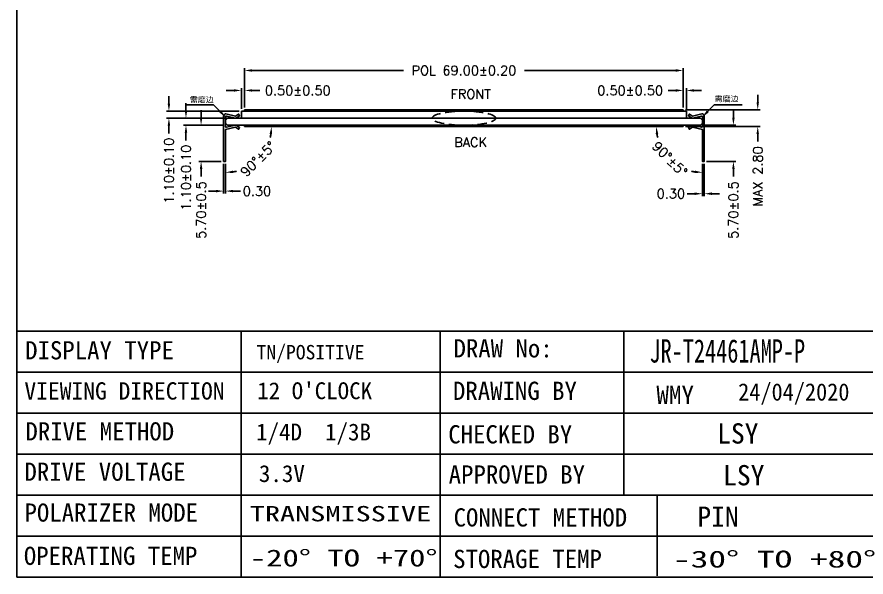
# Model space of a CAD drawing. Header units: millimetres. Extents: x -41 to 727, y -91 to 104.
# Drawn here: x -40.7 to 92.8, y -91 to -3 of the extents above; entities that cross this region are included whole.
import ezdxf
from ezdxf.enums import TextEntityAlignment as Align

# ---------------------------------------------------------------- set-up
doc = ezdxf.new("R2010")
doc.units = ezdxf.units.MM
doc.header["$LTSCALE"] = 3
doc.header["$MEASUREMENT"] = 0
doc.linetypes.add('DASHED', pattern=[0.75, 0.5, -0.25])
doc.layers.add('DIM', color=102, linetype='Continuous')
doc.styles.add('ROMANS', font='romans.shx')
doc.styles.add('style1', font='simhei_0.ttf')
doc.styles.add('样式 SZ', font='SimSun.ttf')
doc.dimstyles.new('1.00', dxfattribs={"dimscale": 0.4, "dimtxt": 2.5, "dimasz": 2.5, "dimexe": 1.25, "dimexo": 0.625, "dimtad": 0, "dimzin": 1, "dimdsep": 46, "dimtxsty": 'Standard', "dimcen": 2.5, "dimadec": 0, "dimazin": 0, "dimtfac": 1, "dimtmove": 0, "dimatfit": 3, "dimfxl": 0, "dimarcsym": 0})
doc.dimstyles.new('1h5', dxfattribs={"dimtxt": 1.5, "dimasz": 1.2, "dimexe": 0.6, "dimexo": 0.3, "dimgap": 0.3, "dimtad": 0, "dimtxsty": 'Standard', "dimcen": 1.2, "dimadec": 0, "dimazin": 0, "dimtfac": 1, "dimtmove": 0, "dimatfit": 3, "dimfxl": 0, "dimarcsym": 0})

# ---------------------------------------------------------------- blocks, each defined once
blk = doc.blocks.new('*D17')
at = {"layer": 'DEFPOINTS', "color": 0}
for p in [(67.1, -19.98), (67.4, -25.68), (71.98, -25.68)]:
    blk.add_point(p, dxfattribs=at)
at = {"layer": 'DIM', "color": 0, "lineweight": -2}
for p, q in [((71.98, -18.79), (71.98, -17.6)), ((67.47, -19.98), (72.36, -19.98)), ((67.77, -25.68), (72.36, -25.68)), ((71.98, -26.87), (71.98, -28.07))]:
    blk.add_line(p, q, dxfattribs=at)
at = {"layer": 'DIM', "color": 0}
for points in [[(71.79, -18.79), (72.18, -18.79), (71.98, -19.98)], [(71.79, -26.87), (72.18, -26.87), (71.98, -25.68)]]:
    blk.add_solid(points, dxfattribs=at)
at = {"layer": 'DIM', "color": 0, "insert": (71.98, -33.33), "char_height": 1.49, "attachment_point": 5, "rotation": 90, "style": 'ROMANS'}
blk.add_mtext('5.70%%p0.5', dxfattribs=at)
blk = doc.blocks.new('*D18')
at = {"layer": 'DEFPOINTS', "color": 0}
for p in [(67.1, -25.68), (67.4, -25.68), (67.1, -30.76)]:
    blk.add_point(p, dxfattribs=at)
at = {"layer": 'DIM', "color": 0, "lineweight": -2}
for p, q in [((67.1, -26.06), (67.1, -31.14)), ((67.4, -26.06), (67.4, -31.14)), ((65.91, -30.76), (64.72, -30.76)), ((68.59, -30.76), (69.78, -30.76))]:
    blk.add_line(p, q, dxfattribs=at)
at = {"layer": 'DIM', "color": 0}
for points in [[(65.91, -30.56), (65.91, -30.96), (67.1, -30.76)], [(68.59, -30.56), (68.59, -30.96), (67.4, -30.76)]]:
    blk.add_solid(points, dxfattribs=at)
at = {"layer": 'DIM', "color": 0, "insert": (62.15, -30.76), "char_height": 1.49, "attachment_point": 5, "style": 'ROMANS'}
blk.add_mtext('0.30', dxfattribs=at)
blk = doc.blocks.new('*D19')
at = {"layer": 'DEFPOINTS', "color": 0}
for p in [(67.1, -19.98), (-4.9, -20.18), (64.1, -20.18), (60.83, -23.8), (67.1, -25.68)]:
    blk.add_point(p, dxfattribs=at)
at = {"layer": 'DIM', "color": 0, "lineweight": -2}
blk.add_line((67.1, -26.06), (67.1, -27.79), dxfattribs=at)
for start, end in [(189.4503, 193.8528), (256.1472, 260.5497)]:
    blk.add_arc((67.1, -20.18), 7.24, start, end, dxfattribs=at)
at = {"layer": 'DIM', "color": 0}
for points in [[(59.77, -21.39), (60.16, -21.35), (59.86, -20.18)], [(65.93, -27.12), (65.9, -27.52), (67.1, -27.42)]]:
    blk.add_solid(points, dxfattribs=at)
at = {"layer": 'DIM', "color": 0, "insert": (61.98, -25.3), "char_height": 1.49, "attachment_point": 5, "rotation": 315, "style": 'ROMANS'}
blk.add_mtext('90°%%p5%%d', dxfattribs=at)
blk = doc.blocks.new('*D24')
at = {"layer": 'DEFPOINTS', "color": 0}
for p in [(-7.9, -19.98), (-11.74, -25.68), (-8.2, -25.68)]:
    blk.add_point(p, dxfattribs=at)
at = {"layer": 'DIM', "color": 0, "lineweight": -2}
for p, q in [((-11.74, -18.79), (-11.74, -17.6)), ((-8.27, -19.98), (-12.11, -19.98)), ((-8.57, -25.68), (-12.11, -25.68)), ((-11.74, -26.87), (-11.74, -28.07))]:
    blk.add_line(p, q, dxfattribs=at)
at = {"layer": 'DIM', "color": 0}
for points in [[(-11.94, -18.79), (-11.54, -18.79), (-11.74, -19.98)], [(-11.94, -26.87), (-11.54, -26.87), (-11.74, -25.68)]]:
    blk.add_solid(points, dxfattribs=at)
at = {"layer": 'DIM', "color": 0, "insert": (-11.74, -33.33), "char_height": 1.49, "attachment_point": 5, "rotation": 90, "style": 'ROMANS'}
blk.add_mtext('5.70%%p0.5', dxfattribs=at)
blk = doc.blocks.new('*D25')
at = {"layer": 'DEFPOINTS', "color": 0}
for p in [(-8.2, -25.68), (-7.9, -25.68), (-7.9, -30.35)]:
    blk.add_point(p, dxfattribs=at)
at = {"layer": 'DIM', "color": 0, "lineweight": -2}
for p, q in [((-8.2, -26.06), (-8.2, -30.73)), ((-7.9, -26.06), (-7.9, -30.73)), ((-9.39, -30.35), (-10.58, -30.35)), ((-6.71, -30.35), (-5.52, -30.35))]:
    blk.add_line(p, q, dxfattribs=at)
at = {"layer": 'DIM', "color": 0}
for points in [[(-9.39, -30.15), (-9.39, -30.55), (-8.2, -30.35)], [(-6.71, -30.15), (-6.71, -30.55), (-7.9, -30.35)]]:
    blk.add_solid(points, dxfattribs=at)
at = {"layer": 'DIM', "color": 0, "insert": (-2.95, -30.35), "char_height": 1.49, "attachment_point": 5, "style": 'ROMANS'}
blk.add_mtext('0.30', dxfattribs=at)
blk = doc.blocks.new('*D26')
at = {"layer": 'DEFPOINTS', "color": 0}
for p in [(-7.9, -19.98), (-4.9, -20.18), (64.1, -20.18), (-7.9, -25.68), (-4.28, -26.45)]:
    blk.add_point(p, dxfattribs=at)
at = {"layer": 'DIM', "color": 0, "lineweight": -2}
blk.add_line((-7.9, -26.06), (-7.9, -27.79), dxfattribs=at)
for start, end in [(346.1472, 350.5497), (279.4503, 283.8528)]:
    blk.add_arc((-7.9, -20.18), 7.24, start, end, dxfattribs=at)
at = {"layer": 'DIM', "color": 0}
for points in [[(-0.96, -21.35), (-0.57, -21.39), (-0.66, -20.18)], [(-6.7, -27.52), (-6.73, -27.12), (-7.9, -27.42)]]:
    blk.add_solid(points, dxfattribs=at)
at = {"layer": 'DIM', "color": 0, "insert": (-2.78, -25.3), "char_height": 1.49, "attachment_point": 5, "rotation": 45, "style": 'ROMANS'}
blk.add_mtext('90°%%p5%%d', dxfattribs=at)
blk = doc.blocks.new('*D27')
at = {"layer": 'DEFPOINTS', "color": 0}
for p in [(-14.12, -19.98), (-7.9, -18.88), (-7.9, -19.98)]:
    blk.add_point(p, dxfattribs=at)
at = {"layer": 'DIM', "color": 0, "lineweight": -2}
for p, q in [((-14.12, -17.69), (-14.12, -16.5)), ((-8.27, -18.88), (-14.49, -18.88)), ((-8.27, -19.98), (-14.49, -19.98)), ((-14.12, -21.17), (-14.12, -22.37))]:
    blk.add_line(p, q, dxfattribs=at)
at = {"layer": 'DIM', "color": 0}
for points in [[(-14.32, -17.69), (-13.92, -17.69), (-14.12, -18.88)], [(-14.32, -21.17), (-13.92, -21.17), (-14.12, -19.98)]]:
    blk.add_solid(points, dxfattribs=at)
at = {"layer": 'DIM', "color": 0, "insert": (-14.12, -28.23), "char_height": 1.49, "attachment_point": 5, "rotation": 90, "style": 'ROMANS'}
blk.add_mtext('1.10%%p0.10', dxfattribs=at)
blk = doc.blocks.new('*D28')
at = {"layer": 'DEFPOINTS', "color": 0}
for p in [(-5.4, -17.78), (-16.8, -18.88), (-5.4, -18.88)]:
    blk.add_point(p, dxfattribs=at)
at = {"layer": 'DIM', "color": 0, "lineweight": -2}
for p, q in [((-16.8, -16.59), (-16.8, -15.4)), ((-5.77, -17.78), (-17.18, -17.78)), ((-5.77, -18.88), (-17.18, -18.88)), ((-16.8, -20.07), (-16.8, -21.27))]:
    blk.add_line(p, q, dxfattribs=at)
at = {"layer": 'DIM', "color": 0}
for points in [[(-17, -16.59), (-16.6, -16.59), (-16.8, -17.78)], [(-17, -20.07), (-16.6, -20.07), (-16.8, -18.88)]]:
    blk.add_solid(points, dxfattribs=at)
at = {"layer": 'DIM', "color": 0, "insert": (-16.8, -27.13), "char_height": 1.49, "attachment_point": 5, "rotation": 90, "style": 'ROMANS'}
blk.add_mtext('1.10%%p0.10', dxfattribs=at)
blk = doc.blocks.new('*D29')
at = {"layer": 'DEFPOINTS', "color": 0}
for p in [(64.1, -14.52), (64.1, -17.58), (64.6, -17.78)]:
    blk.add_point(p, dxfattribs=at)
at = {"layer": 'DIM', "color": 0, "lineweight": -2}
for p, q in [((62.91, -14.52), (61.72, -14.52)), ((64.1, -17.21), (64.1, -14.15)), ((64.6, -17.41), (64.6, -14.15)), ((65.79, -14.52), (66.98, -14.52))]:
    blk.add_line(p, q, dxfattribs=at)
at = {"layer": 'DIM', "color": 0}
for points in [[(62.91, -14.32), (62.91, -14.72), (64.1, -14.52)], [(65.79, -14.32), (65.79, -14.72), (64.6, -14.52)]]:
    blk.add_solid(points, dxfattribs=at)
at = {"layer": 'DIM', "color": 0, "insert": (55.74, -14.52), "char_height": 1.49, "attachment_point": 5, "style": 'ROMANS'}
blk.add_mtext('0.50%%p0.50', dxfattribs=at)
blk = doc.blocks.new('*D30')
at = {"layer": 'DEFPOINTS', "color": 0}
for p in [(-4.9, -14.52), (-5.4, -17.78), (-4.9, -17.58)]:
    blk.add_point(p, dxfattribs=at)
at = {"layer": 'DIM', "color": 0, "lineweight": -2}
for p, q in [((-6.59, -14.52), (-7.78, -14.52)), ((-5.4, -17.41), (-5.4, -14.15)), ((-4.9, -17.21), (-4.9, -14.15)), ((-3.71, -14.52), (-2.52, -14.52))]:
    blk.add_line(p, q, dxfattribs=at)
at = {"layer": 'DIM', "color": 0}
for points in [[(-6.59, -14.32), (-6.59, -14.72), (-5.4, -14.52)], [(-3.71, -14.32), (-3.71, -14.72), (-4.9, -14.52)]]:
    blk.add_solid(points, dxfattribs=at)
at = {"layer": 'DIM', "color": 0, "insert": (3.46, -14.52), "char_height": 1.49, "attachment_point": 5, "style": 'ROMANS'}
blk.add_mtext('0.50%%p0.50', dxfattribs=at)
blk = doc.blocks.new('*D31')
at = {"layer": 'DEFPOINTS', "color": 0}
for p in [(64.1, -11.38), (-4.9, -17.58), (64.1, -17.58)]:
    blk.add_point(p, dxfattribs=at)
at = {"layer": 'DIM', "color": 0, "lineweight": -2}
for p, q in [((-4.9, -17.21), (-4.9, -11.01)), ((-3.71, -11.38), (20.08, -11.38)), ((62.91, -11.38), (39.12, -11.38)), ((64.1, -17.21), (64.1, -11.01))]:
    blk.add_line(p, q, dxfattribs=at)
at = {"layer": 'DIM', "color": 0}
for points in [[(-3.71, -11.18), (-3.71, -11.58), (-4.9, -11.38)], [(62.91, -11.18), (62.91, -11.58), (64.1, -11.38)]]:
    blk.add_solid(points, dxfattribs=at)
at = {"layer": 'DIM', "color": 0, "insert": (29.6, -11.38), "char_height": 1.49, "attachment_point": 5, "style": 'ROMANS'}
blk.add_mtext('POL 69.00%%p0.20', dxfattribs=at)
blk = doc.blocks.new('*D32')
at = {"layer": 'DEFPOINTS', "color": 0}
for p in [(64.1, -17.58), (64.1, -20.18), (75.81, -20.18)]:
    blk.add_point(p, dxfattribs=at)
at = {"layer": 'DIM', "color": 0, "lineweight": -2}
for p, q in [((75.81, -16.39), (75.81, -15.2)), ((64.47, -17.58), (76.18, -17.58)), ((64.47, -20.18), (76.18, -20.18)), ((75.81, -21.37), (75.81, -22.57))]:
    blk.add_line(p, q, dxfattribs=at)
at = {"layer": 'DIM', "color": 0}
for points in [[(75.61, -16.39), (76, -16.39), (75.81, -17.58)], [(75.61, -21.37), (76, -21.37), (75.81, -20.18)]]:
    blk.add_solid(points, dxfattribs=at)
at = {"layer": 'DIM', "color": 0, "insert": (75.81, -28.04), "char_height": 1.49, "attachment_point": 5, "rotation": 90, "style": 'ROMANS'}
blk.add_mtext('MAX 2.80', dxfattribs=at)

msp = doc.modelspace()

# ---------------------------------------------------------------- linework, layer by layer
for p, q in [((64.6, -17.783), (-5.4, -17.783)), ((-5.4, -17.783), (-5.4, -18.883)), ((64.1, -17.583), (-4.9, -17.583)), ((-4.9, -17.583), (-4.9, -17.783)), ((64.1, -17.783), (64.1, -17.583)), ((64.6, -18.883), (64.6, -17.783)), ((-7.9, -18.883), (24.6, -18.883)), ((-7.9, -18.883), (-7.9, -19.983)), ((-7.9, -19.183), (-7.6, -18.883)), ((-7.9, -19.683), (-7.6, -19.983)), ((-7.6, -19.983), (66.8, -19.983)), ((-4.9, -20.183), (-4.9, -19.983)), ((34.6, -18.883), (66.8, -18.883)), ((64.1, -19.983), (64.1, -20.183)), ((67.1, -19.183), (66.8, -18.883)), ((67.1, -19.683), (66.8, -19.983)), ((67.1, -19.983), (67.1, -18.883)), ((64.1, -20.183), (-4.9, -20.183)), ((25.875, -52.394), (25.875, -91.038)), ((54.752, -52.394), (54.752, -78.156))]:
    msp.add_line(p, q)
at = {"linetype": 'Continuous'}
msp.add_line((34.6, -18.883), (24.6, -18.883), dxfattribs=at)
at = {"color": 7}
msp.add_line((60.007, -78.156), (60.007, -90.859), dxfattribs=at)
msp.add_lwpolyline([(-40.7, -91.038), (-40.7, 93.437), (224.022, 93.437), (224.022, -91.038)], close=True, dxfattribs=at)
for points in [[(-7.9, -20.216, 0.507619), (-7.77, -20.311), (-6.339, -19.983), (-6.232, -19.983), (-5.693, -20.369), (-5.856, -20.619), (-6.323, -20.29), (-7.9, -20.66), (-7.9, -25.683), (-8.2, -25.683), (-8.2, -18.514, -0.483497), (-7.831, -18.222), (-6.323, -18.576), (-5.856, -18.246), (-5.693, -18.496), (-6.232, -18.883), (-6.339, -18.883), (-7.77, -18.554, 0.507619), (-7.9, -18.649), (-7.9, -20.216)], [(67.1, -20.216, -0.507619), (66.97, -20.311), (65.539, -19.983), (65.432, -19.983), (64.893, -20.369), (65.056, -20.619), (65.523, -20.29), (67.1, -20.66), (67.1, -25.683), (67.4, -25.683), (67.4, -18.514, 0.483497), (67.031, -18.222), (65.523, -18.576), (65.056, -18.246), (64.893, -18.496), (65.432, -18.883), (65.539, -18.883), (66.97, -18.554, -0.507619), (67.1, -18.649), (67.1, -20.216)]]:
    msp.add_lwpolyline(points, format="xyb")
for points in [[(-40.7, -52.394), (224.022, -52.394)], [(-5.427, -52.394), (-5.427, -91.038)], [(-40.7, -58.835), (123.233, -58.835)], [(-40.7, -65.275), (224.022, -65.275)], [(-40.7, -71.716), (224.022, -71.716)], [(-40.7, -78.156), (224.022, -78.156)], [(-40.7, -84.597), (224.022, -84.597)]]:
    msp.add_lwpolyline(points, dxfattribs=at)
at = {"linetype": 'DASHED', "extrusion": (0, 0, -1)}
msp.add_ellipse((29.6, -18.883), major_axis=(5, 0), ratio=0.22, dxfattribs=at)

# ---------------------------------------------------------------- texts
at = {"style": 'ROMANS'}
for s, p in [('FRONT', (30.655, -15.101)), ('BACK', (30.655, -22.665))]:
    msp.add_text(s, height=1.49, dxfattribs=at).set_placement(p, align=Align.MIDDLE)
at = {"style": '样式 SZ'}
for s, height, p in [('DISPLAY TYPE', 2.86553, (-39.416, -56.815)), ('DRAW No:', 2.8655, (27.963, -56.509)), ('VIEWING DIRECTION', 2.72225, (-39.533, -63.135)), ('DRAWING BY', 2.8655, (27.875, -63.188)), ('DRIVE METHOD', 2.86553, (-39.373, -69.56)), ('CHECKED BY', 2.8655, (27.135, -70.026)), ('DRIVE VOLTAGE', 2.86553, (-39.528, -75.911)), ('APPROVED BY', 2.86553, (27.198, -76.338)), ('POLARIZER MODE', 2.86553, (-39.515, -82.335)), ('CONNECT METHOD', 2.86553, (27.976, -83.098)), ('OPERATING TEMP', 2.86553, (-39.617, -89.139)), ('STORAGE TEMP', 2.86553, (27.908, -89.628))]:
    msp.add_text(s, height=height, dxfattribs=at).set_placement(p)
at = {"color": 7}
for s, height, p in [('TN/POSITIVE', 2.26643, (-3.015, -56.815)), ("12 O'CLOCK", 2.6564, (-2.916, -63.074)), ('1/4D  1/3B', 2.6564, (-3.09, -69.557)), ('LSY', 3.1877, (69.421, -70.051)), ('3.3V', 2.6564, (-2.648, -76.101)), ('LSY', 3.1877, (70.361, -76.622)), ('PIN', 3.1877, (66.311, -83.142))]:
    msp.add_text(s, height=height, dxfattribs=at).set_placement(p)
at = {"color": 7, "width": 0.7}
msp.add_text('JR-T24461AMP-P', height=3.67226, dxfattribs=at).set_placement((58.781, -57.315))
msp.add_text('WMY', height=2.8931).set_placement((59.875, -63.85))
at = {"color": 7}
for s, height, width, p, p2 in [('24/04/2020', 2.7197, 0.702501, (72.724, -63.294), (90.237, -63.294)), ('TRANSMISSIVE', 2.41371, 1.042765, (-4.082, -82.286), (24.443, -82.286)), ('   -20%%D TO +70%%D', 2.65644, 1.026144, (-11.805, -89.373), (25.449, -89.373)), ('   -30%%D TO +80%%D', 2.65644, 1.110392, (54.123, -89.551), (94.435, -89.551))]:
    msp.add_text(s, height=height, dxfattribs=dict(at, width=width)).set_placement(p, p2, align=Align.FIT)
at = {"layer": 'DIM', "style": 'style1'}
for p in [(-13.512, -16.413), (69.029, -16.266)]:
    msp.add_text('需磨边', height=0.8912, dxfattribs=at).set_placement(p)

# ---------------------------------------------------------------- dimensions: what is measured, and where the dimension line sits
at = {"layer": 'DIM'}
dim = msp.add_linear_dim(base=(64.1, -11.384), p1=(-4.9, -17.583), p2=(64.1, -17.583), text='POL <>%%p0.20', dimstyle='1h5', override={"dimtxt": 1.49, "dimasz": 1.192, "dimexe": 0.3725, "dimexo": 0.3725, "dimgap": 0.298, "dimzin": 0, "dimdsep": 46, "dimtxsty": 'ROMANS', "dimtp": 0.15, "dimtm": 0.15, "dimtofl": 0, "dimatfit": 0}, dxfattribs=at)
dim.commit()
dim.dimension.update_dxf_attribs({"geometry": '*D31', "text_midpoint": (29.6, -11.384)})
dim = msp.add_linear_dim(base=(-4.9, -14.522), p1=(-5.4, -17.783), p2=(-4.9, -17.583), text='<>%%p0.50', dimstyle='1h5', override={"dimtxt": 1.49, "dimasz": 1.192, "dimexe": 0.3725, "dimexo": 0.3725, "dimgap": 0.298, "dimzin": 0, "dimdsep": 46, "dimtxsty": 'ROMANS', "dimtp": 0.15, "dimtm": 0.15, "dimtofl": 0, "dimatfit": 0}, dxfattribs=at)
dim.commit()
dim.dimension.update_dxf_attribs({"geometry": '*D30', "text_midpoint": (3.458, -14.522), "dimtype": 160})
for base, p1, p2, angle, text, picture, middle in [((64.1, -14.522), (64.6, -17.783), (64.1, -17.583), 180, '<>%%p0.50', '*D29', (55.742, -14.522)), ((71.984, -25.683), (67.1, -19.983), (67.4, -25.683), 270, '5.70%%p0.5', '*D17', (71.984, -33.331))]:
    dim = msp.add_linear_dim(base=base, p1=p1, p2=p2, angle=angle, text=text, dimstyle='1h5', override={"dimtxt": 1.49, "dimasz": 1.192, "dimexe": 0.3725, "dimexo": 0.3725, "dimgap": 0.298, "dimzin": 0, "dimdsep": 46, "dimtxsty": 'ROMANS', "dimtp": 0.15, "dimtm": 0.15, "dimtofl": 0, "dimatfit": 0}, dxfattribs=at)
    dim.commit()
    dim.dimension.update_dxf_attribs({"geometry": picture, "text_midpoint": middle, "dimtype": 160})
for base, p1, p2, angle, text, picture, middle in [((-16.803, -18.883), (-5.4, -17.783), (-5.4, -18.883), 270, '<>%%p0.10', '*D28', (-16.803, -27.134)), ((75.806, -20.183), (64.1, -17.583), (64.1, -20.183), 90, 'MAX 2.80', '*D32', (75.806, -28.044)), ((-14.121, -19.983), (-7.9, -18.883), (-7.9, -19.983), 270, '<>%%p0.10', '*D27', (-14.121, -28.234)), ((-11.739, -25.683), (-7.9, -19.983), (-8.2, -25.683), 270, '5.70%%p0.5', '*D24', (-11.739, -33.331))]:
    dim = msp.add_linear_dim(base=base, p1=p1, p2=p2, angle=angle, text=text, dimstyle='1h5', override={"dimtxt": 1.49, "dimasz": 1.192, "dimexe": 0.3725, "dimexo": 0.3725, "dimgap": 0.298, "dimzin": 0, "dimdsep": 46, "dimtxsty": 'ROMANS', "dimtp": 0.15, "dimtm": 0.15, "dimtofl": 0, "dimatfit": 0}, dxfattribs=at)
    dim.commit()
    dim.dimension.update_dxf_attribs({"geometry": picture, "text_midpoint": middle})
for base, line1, line2, picture, middle in [((-4.282, -26.448), ((-7.9, -19.983), (-7.9, -25.683)), ((-4.9, -20.183), (64.1, -20.183)), '*D26', (-2.784, -25.299)), ((60.834, -23.8), ((67.1, -19.983), (67.1, -25.683)), ((64.1, -20.183), (-4.9, -20.183)), '*D19', (61.984, -25.299))]:
    dim = msp.add_angular_dim_2l(base=base, line1=line1, line2=line2, text='<>%%p5%%d', dimstyle='1h5', override={"dimtxt": 1.49, "dimasz": 1.192, "dimexe": 0.3725, "dimexo": 0.3725, "dimgap": 0.298, "dimzin": 0, "dimdsep": 46, "dimtxsty": 'ROMANS', "dimtp": 0.15, "dimtm": 0.15, "dimtofl": 0, "dimatfit": 0}, dxfattribs=at)
    dim.commit()
    dim.dimension.update_dxf_attribs({"geometry": picture, "text_midpoint": middle})
for base, p1, p2, picture, middle in [((-7.9, -30.354), (-8.2, -25.683), (-7.9, -25.683), '*D25', (-2.948, -30.354)), ((67.1, -30.763), (67.4, -25.683), (67.1, -25.683), '*D18', (62.148, -30.763))]:
    dim = msp.add_linear_dim(base=base, p1=p1, p2=p2, angle=180, dimstyle='1h5', override={"dimtxt": 1.49, "dimasz": 1.192, "dimexe": 0.3725, "dimexo": 0.3725, "dimgap": 0.298, "dimzin": 0, "dimdsep": 46, "dimtxsty": 'ROMANS', "dimtp": 0.15, "dimtm": 0.15, "dimtofl": 0, "dimatfit": 0}, dxfattribs=at)
    dim.commit()
    dim.dimension.update_dxf_attribs({"geometry": picture, "text_midpoint": middle, "dimtype": 160})

# ---------------------------------------------------------------- leaders
for points in [[(-7.853, -18.745), (-9.774, -16.762), (-14.155, -16.762)], [(67.053, -18.745), (68.974, -16.762), (73.355, -16.762)]]:
    msp.add_leader(points, dimstyle='1.00', override={"dimscale": 1, "dimtxt": 1.58, "dimasz": 1.264, "dimexe": 0.395, "dimexo": 0.395, "dimgap": 0.316, "dimzin": 0, "dimtofl": 0, "dimatfit": 0}, dxfattribs=at)

doc.saveas('drawing.dxf')
